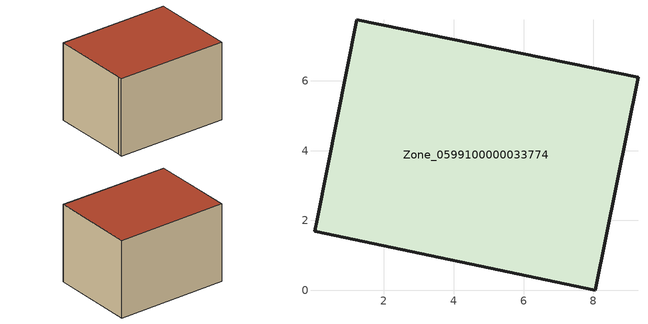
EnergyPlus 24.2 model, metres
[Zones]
Zone_0599100000033774
 floor ground (C_G): 9.28,6.11 8.06,0 0.01,1.69 0.08,2.03 1.22,7.75 z0
 wall outside (C_F): 0.01,1.69 8.06,0 9.28,6.11 1.22,7.75 0.08,2.03 0.01,1.69 z0:5.77
 roof outside (C_R): 8.06,0 9.28,6.11 1.22,7.75 0.08,2.03 0.01,1.69 z5.77
[BUILDING]
Pand.0599100000033774: North Axis=0; Terrain=City; Loads Convergence Tolerance Value=0.04; Temperature Convergence Tolerance Value=0.4; Solar Distribution=FullExterior; Maximum Number of Warmup Days=25; Minimum Number of Warmup Days=1
[Site:Location]
Rotterdam.The.Hague.AP_ZH_NLD Design_Conditions: Latitude=51.96; Longitude=4.45; Time Zone=1; Elevation=-4.5
[SITE:GROUNDTEMPERATURE:BUILDINGSURFACE]
18, 18, 18, 18, 18, 18, 18, 18, 18, 18, 18, 18
[MATERIAL] Thermal Absorptance=0.9; Solar Absorptance=0.7; Visible Absorptance=0.7
Name | Roughness | Thickness | Conductivity | Density | Specific Heat
G.TI.1946-1964 | MediumSmooth | 0.15 | 1 | 540 | 1210
F.TI.1946-1964 | Rough | 0.3 | 0.857143 | 1920 | 840
R.TI.1946-1964 | MediumRough | 0.2 | 0.277778 | 1500 | 1000
[CONSTRUCTION]
C_G: G.TI.1946-1964
C_F: F.TI.1946-1964
C_R: R.TI.1946-1964
[ZONE]
Zone_0599100000033774: Type=1; Multiplier=1; Ceiling Height=Autocalculate; Volume=Autocalculate; Floor Area=autocalculate; Part of Total Floor Area=Yes
[ZONEINFILTRATION:DESIGNFLOWRATE]
Infil_Zone_0599100000033774: Zone or ZoneList or Space or SpaceList=Zone_0599100000033774; Schedule=AlwaysOn; Design Flow Rate Calculation Method=Flow/Area; Flow Rate per Floor Area=0.003; Constant Term Coefficient=1; Temperature Term Coefficient=0; Velocity Term Coefficient=0; Velocity Squared Term Coefficient=0
[HVACTEMPLATE:ZONE:IDEALLOADSAIRSYSTEM]
Zone_0599100000033774: Maximum Heating Supply Air Temperature=50; Minimum Cooling Supply Air Temperature=13; Maximum Heating Supply Air Humidity Ratio=0.0156; Minimum Cooling Supply Air Humidity Ratio=0.0077; Heating Limit=NoLimit; Cooling Limit=NoLimit; Dehumidification Control Type=ConstantSensibleHeatRatio; Cooling Sensible Heat Ratio=0.7; Dehumidification Setpoint=60; Humidification Control Type=None; Humidification Setpoint=30; Outdoor Air Method=None; Outdoor Air Flow Rate per Person=0.00944; Outdoor Air Flow Rate per Zone Floor Area=0; Outdoor Air Flow Rate per Zone=0; Demand Controlled Ventilation Type=None; Outdoor Air Economizer Type=NoEconomizer; Heat Recovery Type=None; Sensible Heat Recovery Effectiveness=0.7; Latent Heat Recovery Effectiveness=0.65
[ZONECONTROL:THERMOSTAT]
ThermostatControl_Zone_0599100000033774: Zone or ZoneList=Zone_0599100000033774; Control Type Schedule=DualSetpointControlType; Control 1=Thermostat_Zone_0599100000033774; Temperature Difference Between Cutout And Setpoint=0
[THERMOSTATSETPOINT:DUALSETPOINT]
Thermostat_Zone_0599100000033774: Heating Setpoint Temperature Schedule=HeatingSetpoint_Zone_0599100000033774; Cooling Setpoint Temperature Schedule=CoolingSetpoint_Zone_0599100000033774
[SCHEDULE:COMPACT]
HeatingSetpoint_Zone_0599100000033774: Through: 12/31, For: AllDays, Until: 24:00, 21
CoolingSetpoint_Zone_0599100000033774: Through: 12/31, For: AllDays, Until: 24:00, 24
DualSetpointControlType: Through: 12/31, For: AllDays, Until: 24:00, 4
AlwaysOn: Through: 12/31, For: AllDays, Until: 24:00, 1
